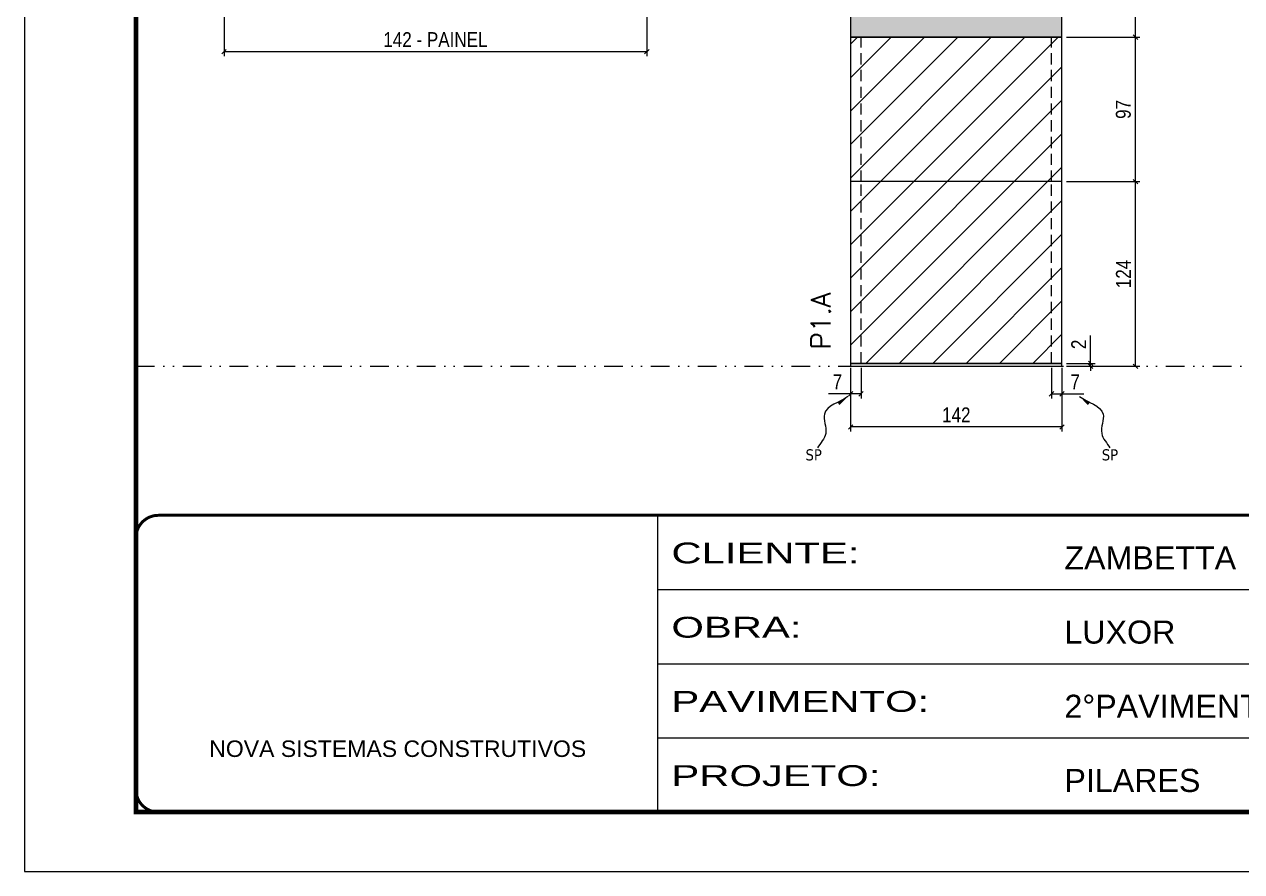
# Model space of a CAD drawing. Extents: x 14400 to 24104, y -21631 to 6985.
# Drawn here: x 16012 to 16830, y 4786 to 5355 of the extents above; entities that cross this region are included whole.
import ezdxf

# ---------------------------------------------------------------- set-up
doc = ezdxf.new("R2010")
doc.units = 0
for name, pattern in [('CONTINUO', [0]), ('DASHED', [0.75, 0.5, -0.25]), ('DIVIDE2', [0.625, 0.25, -0.125, 0, -0.125, 0, -0.125]), ('HIDDEN', [0.375, 0.25, -0.125])]:
    doc.linetypes.add(name, pattern=pattern)
for name, color, linetype in [('COTA', 241, 'Continuous'), ('Nível', 160, 'Continuous'), ('Painéis', 200, 'Continuous'), ('SARR_2.2x7', 40, 'Continuous'), ('texto', 7, 'Continuous')]:
    doc.layers.add(name, color=color, linetype=linetype)
for name, color, linetype, lineweight in [('Folhas', 255, 'Continuous', 9), ('Hachura', 251, 'Continuous', 9), ('SARRAFO DE PRESSAO', 251, 'DASHED', 9), ('Texto Seção', 7, 'Continuous', 15)]:
    doc.layers.add(name, color=color, linetype=linetype, lineweight=lineweight)
doc.styles.add('ARIAL', font='arial.ttf')
doc.styles.add('COTA TECNICA', font='techl___.ttf', dxfattribs={"height": 10})
doc.styles.add('COTA TECNICA 2X', font='techl___.ttf', dxfattribs={"height": 10})
doc.styles.add('COTA TECNICA-50', font='techl___.ttf', dxfattribs={"height": 10})
doc.styles.add('REGUA-120', font='ROMANS.shx', dxfattribs={"height": 15})
doc.styles.get("Standard").update_dxf_attribs({"font": 'arial.ttf'})
doc.styles.add('Tecnologia', font='')
doc.styles.get('Tecnologia').set_extended_font_data('Forgotten Futurist')
doc.dimstyles.new('COTA PAINEL-50', dxfattribs={"dimtxt": 10, "dimasz": 3, "dimexe": 3, "dimexo": 3, "dimgap": 3, "dimtad": 1, "dimdec": 1, "dimzin": 12, "dimdsep": 46, "dimtxsty": 'COTA TECNICA-50', "dimblk1": 'OBLIQUE', "dimblk2": 'OBLIQUE', "dimsah": 1, "dimcen": 0.9, "dimclrd": 4, "dimclre": 4, "dimclrt": 240, "dimadec": 1, "dimazin": 3, "dimtfac": 1, "dimtdec": 1, "dimtmove": 0, "dimatfit": 3, "dimfxl": 1, "dimtolj": 1, "dimtzin": 12, "dimarcsym": 0})
doc.dimstyles.new('PAINEL', dxfattribs={"dimtxt": 10, "dimasz": 3, "dimexe": 3, "dimexo": 3, "dimgap": 3, "dimtad": 1, "dimdec": 1, "dimzin": 12, "dimdsep": 46, "dimtxsty": 'COTA TECNICA', "dimblk1": 'OBLIQUE', "dimblk2": 'OBLIQUE', "dimsah": 1, "dimcen": 0.9, "dimclrd": 4, "dimclre": 4, "dimclrt": 240, "dimadec": 1, "dimazin": 3, "dimtfac": 1, "dimtdec": 1, "dimtmove": 0, "dimatfit": 3, "dimfxl": 1, "dimtolj": 1, "dimtzin": 12, "dimarcsym": 0})
doc.dimstyles.new('SECAO PILAR', dxfattribs={"dimtxt": 10, "dimasz": 3, "dimexe": 3, "dimexo": 3, "dimgap": 3, "dimtad": 1, "dimdec": 1, "dimlfac": 0.5, "dimzin": 12, "dimdsep": 46, "dimtxsty": 'COTA TECNICA 2X', "dimblk1": 'OBLIQUE', "dimblk2": 'OBLIQUE', "dimsah": 1, "dimcen": 0.9, "dimclrd": 256, "dimclre": 256, "dimclrt": 256, "dimadec": 1, "dimazin": 3, "dimtfac": 1, "dimtdec": 1, "dimtmove": 0, "dimatfit": 3, "dimfxl": 1, "dimtolj": 1, "dimtzin": 12, "dimarcsym": 0})
doc.dimstyles.get("Standard").update_dxf_attribs({"dimtxt": 0.18, "dimasz": 0.18, "dimexe": 0.18, "dimexo": 0.0625, "dimgap": 0.09, "dimtad": 0, "dimtih": 1, "dimtoh": 1, "dimdec": 4, "dimzin": 0, "dimdsep": 46, "dimtxsty": 'Standard', "dimcen": 0.09, "dimadec": 0, "dimazin": 0, "dimtfac": 1, "dimtdec": 4, "dimtofl": 0, "dimtmove": 0, "dimatfit": 3, "dimfxl": 1, "dimtolj": 1, "dimtzin": 0, "dimarcsym": 0})

# ---------------------------------------------------------------- blocks, each defined once
blk = doc.blocks.new('9999999999')
at = {"color": 30, "linetype": 'CONTINUO'}
for p, q in [((98564.56, 34230.21), (98564.56, 34429.45)), ((98564.56, 34379.64), (99583.98, 34379.64)), ((98564.56, 34329.83), (99487.98, 34329.83)), ((98564.56, 34280.02), (99487.98, 34280.02))]:
    blk.add_line(p, q, dxfattribs=at)
at = {"color": 30, "linetype": 'CONTINUO', "const_width": 2}
blk.add_lwpolyline([(99583.98, 34230.21), (99583.98, 34414.45, 0.414214), (99568.98, 34429.45), (98228.98, 34429.45, 0.414214), (98213.98, 34414.45), (98213.98, 34245.21, 0.414214), (98228.98, 34230.21), (99583.98, 34230.21)], format="xyb", dxfattribs=at)
at = {"layer": 'Folhas'}
blk.add_lwpolyline([(98138.98, 34190.21), (99623.98, 34190.21), (99623.98, 35240.21), (98138.98, 35240.21)], close=True, dxfattribs=at)
at = {"layer": 'Folhas', "color": 30, "const_width": 3}
blk.add_lwpolyline([(98213.98, 34230.21), (99583.98, 34230.21), (99583.98, 35200.21), (98213.98, 35200.21)], close=True, dxfattribs=at)
at = {"color": 7, "linetype": 'Continuous', "ltscale": 5, "style": 'ARIAL'}
for s, height, p in [('ZAMBETTA', 15.483, (98837.68, 34393.13)), ('LUXOR', 15.483, (98837.68, 34343.32)), ('2°PAVIMENTO - 1°ETAPA', 15.4829, (98837.68, 34293.51)), ('NOVA SISTEMAS CONSTRUTIVOS', 11.0592, (98263.19, 34267.21)), ('PILARES', 15.483, (98837.68, 34243.7))]:
    blk.add_text(s, height=height, dxfattribs=at).set_placement(p)
at = {"layer": 'Folhas', "color": 7, "style": 'Tecnologia', "width": 1.5}
for s, p in [('CLIENTE:', (98573.65, 34397.17)), ('OBRA:', (98573.65, 34347.31)), ('PAVIMENTO:', (98573.65, 34297.5)), ('PROJETO:', (98573.65, 34247.69))]:
    blk.add_text(s, height=14, dxfattribs=at).set_placement(p)
blk = doc.blocks.new('_Oblique')
at = {"color": 0, "linetype": 'ByBlock', "lineweight": -2}
blk.add_line((-0.5, -0.5), (0.5, 0.5), dxfattribs=at)
blk = doc.blocks.new('*D601')
at = {"layer": 'COTA', "lineweight": -2, "transparency": 16777216}
for p, q in [((16146.11, 5421.91), (16146.11, 5333.74)), ((16430.11, 5421.95), (16430.11, 5333.74)), ((16146.11, 5336.74), (16430.11, 5336.74))]:
    blk.add_line(p, q, dxfattribs=at)
at = {"layer": 'Defpoints', "color": 0, "transparency": 16777216}
for p in [(16146.11, 5424.91), (16430.11, 5424.95), (16430.11, 5336.74)]:
    blk.add_point(p, dxfattribs=at)
at = {"layer": 'COTA', "lineweight": -2, "transparency": 16777216, "xscale": 3, "yscale": 3, "zscale": 3, "rotation": 180}
blk.add_blockref('_Oblique', (16146.11, 5336.74), dxfattribs=at)
at = {"layer": 'COTA', "lineweight": -2, "transparency": 16777216, "xscale": 3, "yscale": 3, "zscale": 3}
blk.add_blockref('_Oblique', (16430.11, 5336.74), dxfattribs=at)
at = {"layer": 'COTA', "transparency": 16777216, "insert": (16288.11, 5344.81), "char_height": 10, "attachment_point": 5, "style": 'COTA TECNICA 2X'}
blk.add_mtext('\\A1;142 - PAINEL', dxfattribs=at)
blk = doc.blocks.new('*D612')
at = {"layer": 'COTA', "color": 4, "lineweight": -2, "transparency": 16777216}
for p, q in [((16567.01, 5124.44), (16567.01, 5081.76)), ((16709.01, 5124.44), (16709.01, 5081.76)), ((16709.01, 5084.76), (16567.01, 5084.76))]:
    blk.add_line(p, q, dxfattribs=at)
at = {"layer": 'Defpoints', "color": 0, "transparency": 16777216}
for p in [(16567.01, 5127.44), (16709.01, 5127.44), (16567.01, 5084.76)]:
    blk.add_point(p, dxfattribs=at)
at = {"layer": 'COTA', "color": 4, "lineweight": -2, "transparency": 16777216, "xscale": 3, "yscale": 3, "zscale": 3, "rotation": 180}
blk.add_blockref('_Oblique', (16567.01, 5084.76), dxfattribs=at)
at = {"layer": 'COTA', "color": 4, "lineweight": -2, "transparency": 16777216, "xscale": 3, "yscale": 3, "zscale": 3}
blk.add_blockref('_Oblique', (16709.01, 5084.76), dxfattribs=at)
at = {"layer": 'COTA', "color": 240, "transparency": 16777216, "insert": (16638.01, 5092.83), "char_height": 10, "attachment_point": 5, "style": 'COTA TECNICA'}
blk.add_mtext('\\A1;142', dxfattribs=at)
blk = doc.blocks.new('*D613')
at = {"layer": 'COTA', "color": 4, "lineweight": -2, "transparency": 16777216}
for p, q in [((16702.01, 5124.44), (16702.01, 5103.93)), ((16709.01, 5122.44), (16709.01, 5103.93)), ((16702.01, 5106.93), (16709.01, 5106.93)), ((16709.01, 5106.93), (16723.74, 5106.93))]:
    blk.add_line(p, q, dxfattribs=at)
at = {"layer": 'Defpoints', "color": 0, "transparency": 16777216}
for p in [(16702.01, 5127.44), (16709.01, 5125.44), (16709.01, 5106.93)]:
    blk.add_point(p, dxfattribs=at)
at = {"layer": 'COTA', "color": 4, "lineweight": -2, "transparency": 16777216, "xscale": 3, "yscale": 3, "zscale": 3, "rotation": 180}
blk.add_blockref('_Oblique', (16702.01, 5106.93), dxfattribs=at)
at = {"layer": 'COTA', "color": 4, "lineweight": -2, "transparency": 16777216, "xscale": 3, "yscale": 3, "zscale": 3}
blk.add_blockref('_Oblique', (16709.01, 5106.93), dxfattribs=at)
at = {"layer": 'COTA', "color": 240, "transparency": 16777216, "insert": (16717.87, 5115), "char_height": 10, "attachment_point": 5, "style": 'COTA TECNICA-50'}
blk.add_mtext('\\A1;7', dxfattribs=at)
blk = doc.blocks.new('*D614')
at = {"layer": 'COTA', "color": 4, "lineweight": -2, "transparency": 16777216}
for p, q in [((16567.01, 5122.44), (16567.01, 5103.93)), ((16574.01, 5124.44), (16574.01, 5103.93)), ((16567.01, 5106.93), (16552.28, 5106.93)), ((16574.01, 5106.93), (16567.01, 5106.93))]:
    blk.add_line(p, q, dxfattribs=at)
at = {"layer": 'Defpoints', "color": 0, "transparency": 16777216}
for p in [(16574.01, 5127.44), (16567.01, 5125.44), (16567.01, 5106.93)]:
    blk.add_point(p, dxfattribs=at)
at = {"layer": 'COTA', "color": 4, "lineweight": -2, "transparency": 16777216, "xscale": 3, "yscale": 3, "zscale": 3, "rotation": 180}
blk.add_blockref('_Oblique', (16567.01, 5106.93), dxfattribs=at)
at = {"layer": 'COTA', "color": 4, "lineweight": -2, "transparency": 16777216, "xscale": 3, "yscale": 3, "zscale": 3}
blk.add_blockref('_Oblique', (16574.01, 5106.93), dxfattribs=at)
at = {"layer": 'COTA', "color": 240, "transparency": 16777216, "insert": (16558.14, 5115), "char_height": 10, "attachment_point": 5, "style": 'COTA TECNICA-50'}
blk.add_mtext('\\A1;7', dxfattribs=at)
blk = doc.blocks.new('*D621')
at = {"layer": 'COTA', "color": 4, "linetype": 'ByBlock', "lineweight": -2, "transparency": 16777216}
for p, q in [((16712.01, 5249.44), (16761.37, 5249.44)), ((16758.37, 5125.44), (16758.37, 5249.44)), ((16712.01, 5125.44), (16761.37, 5125.44))]:
    blk.add_line(p, q, dxfattribs=at)
at = {"layer": 'Defpoints', "color": 0, "linetype": 'ByBlock', "transparency": 16777216}
for p in [(16709.01, 5249.44), (16758.37, 5249.44), (16709.01, 5125.44)]:
    blk.add_point(p, dxfattribs=at)
at = {"layer": 'COTA', "color": 4, "linetype": 'ByBlock', "lineweight": -2, "transparency": 16777216, "xscale": 3, "yscale": 3, "zscale": 3}
for p, rotation in [((16758.37, 5249.44), 90), ((16758.37, 5125.44), 270)]:
    blk.add_blockref('_Oblique', p, dxfattribs=dict(at, rotation=rotation))
at = {"layer": 'COTA', "color": 240, "linetype": 'ByBlock', "transparency": 16777216, "insert": (16750.3, 5187.44), "char_height": 10, "attachment_point": 5, "rotation": 90, "style": 'COTA TECNICA'}
blk.add_mtext('\\A1;124', dxfattribs=at)
blk = doc.blocks.new('*D615')
at = {"layer": 'COTA', "color": 4, "lineweight": -2, "transparency": 16777216}
for p, q in [((16728.26, 5127.44), (16728.26, 5146.24)), ((16712.01, 5127.44), (16731.26, 5127.44)), ((16728.26, 5125.44), (16728.26, 5127.44)), ((16712.01, 5125.44), (16731.26, 5125.44)), ((16728.26, 5125.44), (16728.26, 5122.44))]:
    blk.add_line(p, q, dxfattribs=at)
at = {"layer": 'Defpoints', "color": 0, "transparency": 16777216}
for p in [(16709.01, 5127.44), (16709.01, 5125.44), (16728.26, 5125.44)]:
    blk.add_point(p, dxfattribs=at)
at = {"layer": 'COTA', "color": 4, "lineweight": -2, "transparency": 16777216, "xscale": 3, "yscale": 3, "zscale": 3}
for p, rotation in [((16728.26, 5127.44), 270), ((16728.26, 5125.44), 90)]:
    blk.add_blockref('_Oblique', p, dxfattribs=dict(at, rotation=rotation))
at = {"layer": 'COTA', "color": 240, "transparency": 16777216, "insert": (16720.26, 5140.18), "char_height": 10, "attachment_point": 5, "rotation": 90, "style": 'COTA TECNICA-50'}
blk.add_mtext('\\A1;2', dxfattribs=at)
blk = doc.blocks.new('*D622')
at = {"layer": 'COTA', "color": 4, "linetype": 'ByBlock', "lineweight": -2, "transparency": 16777216}
for p, q in [((16712.01, 5249.44), (16761.37, 5249.44)), ((16758.37, 5125.44), (16758.37, 5249.44)), ((16712.01, 5125.44), (16761.37, 5125.44))]:
    blk.add_line(p, q, dxfattribs=at)
at = {"layer": 'Defpoints', "color": 0, "linetype": 'ByBlock', "transparency": 16777216}
for p in [(16709.01, 5249.44), (16758.37, 5249.44), (16709.01, 5125.44)]:
    blk.add_point(p, dxfattribs=at)
at = {"layer": 'COTA', "color": 4, "linetype": 'ByBlock', "lineweight": -2, "transparency": 16777216, "xscale": 3, "yscale": 3, "zscale": 3}
for p, rotation in [((16758.37, 5249.44), 90), ((16758.37, 5125.44), 270)]:
    blk.add_blockref('_Oblique', p, dxfattribs=dict(at, rotation=rotation))
at = {"layer": 'COTA', "color": 240, "linetype": 'ByBlock', "transparency": 16777216, "insert": (16750.3, 5187.44), "char_height": 10, "attachment_point": 5, "rotation": 90, "style": 'COTA TECNICA'}
blk.add_mtext('\\A1;124', dxfattribs=at)
blk = doc.blocks.new('*D623')
at = {"layer": 'COTA', "color": 4, "lineweight": -2, "transparency": 16777216}
for p, q in [((16712.01, 5346.44), (16761.37, 5346.44)), ((16758.37, 5249.44), (16758.37, 5346.44)), ((16712.01, 5249.44), (16761.37, 5249.44))]:
    blk.add_line(p, q, dxfattribs=at)
at = {"layer": 'Defpoints', "color": 0, "transparency": 16777216}
for p in [(16709.01, 5346.44), (16758.37, 5346.44), (16709.01, 5249.44)]:
    blk.add_point(p, dxfattribs=at)
at = {"layer": 'COTA', "color": 4, "lineweight": -2, "transparency": 16777216, "xscale": 3, "yscale": 3, "zscale": 3}
for p, rotation in [((16758.37, 5346.44), 90), ((16758.37, 5249.44), 270)]:
    blk.add_blockref('_Oblique', p, dxfattribs=dict(at, rotation=rotation))
at = {"layer": 'COTA', "color": 240, "transparency": 16777216, "insert": (16750.27, 5297.94), "char_height": 10, "attachment_point": 5, "rotation": 90, "style": 'COTA TECNICA'}
blk.add_mtext('\\A1;97', dxfattribs=at)
blk = doc.blocks.new('*D624')
at = {"layer": 'COTA', "color": 4, "lineweight": -2, "transparency": 16777216}
for p, q in [((16712.01, 5413.44), (16761.37, 5413.44)), ((16758.37, 5346.44), (16758.37, 5413.44)), ((16712.01, 5346.44), (16761.37, 5346.44))]:
    blk.add_line(p, q, dxfattribs=at)
at = {"layer": 'Defpoints', "color": 0, "transparency": 16777216}
for p in [(16709.01, 5413.44), (16758.37, 5413.44), (16709.01, 5346.44)]:
    blk.add_point(p, dxfattribs=at)
at = {"layer": 'COTA', "color": 4, "lineweight": -2, "transparency": 16777216, "xscale": 3, "yscale": 3, "zscale": 3}
for p, rotation in [((16758.37, 5413.44), 90), ((16758.37, 5346.44), 270)]:
    blk.add_blockref('_Oblique', p, dxfattribs=dict(at, rotation=rotation))
at = {"layer": 'COTA', "color": 240, "transparency": 16777216, "insert": (16750.27, 5379.94), "char_height": 10, "attachment_point": 5, "rotation": 90, "style": 'COTA TECNICA'}
blk.add_mtext('\\A1;67', dxfattribs=at)

msp = doc.modelspace()

# ---------------------------------------------------------------- hatches: boundary and pattern name
at = {"layer": 'COTA'}
h = msp.add_hatch(dxfattribs=at)
h.set_pattern_fill('AR-CONC', color=256, scale=0.03)
h.set_pattern_definition([(50, (-7, -28), (5.4655401, -0.4781726), [0.5715, -6.2865]), (355, (-7, -28), (-1.0573026, 5.7317054), [0.4572, -5.0292175]), (100.451445, (-6.5445, -28.04), (4.4082374, 5.2535326), [0.4857003, -5.3427073]), (46.1842, (-7, -26.476), (8.1323712, -1.2612698), [0.85725, -9.42975]), (96.63556, (-6.322, -26.581), (7.122124, 7.4227837), [0.7285507, -8.0140682]), (351.18415, (-7, -26.476), (7.122124, 7.4227837), [0.685799, -7.543792]), (21, (-6.238, -26.857), (4.5484317, -3.067956), [0.5715, -6.2865]), (326, (-6.238, -26.857), (1.8540609, 5.525639), [0.4572, -5.0292]), (71.451445, (-5.859, -27.1127), (6.4024926, 2.457683), [0.4857003, -5.3426981]), (37.5, (-7, -28), (0.0926581, 2.53665117), [0, -4.96824, 0, -5.1054, 0, -5.04825]), (7.5, (-7, -28), (2.00458988, 3.00541724), [0, -2.91084, 0, -4.85394, 0, -1.92405]), (327.5, (-8.6993, -28), (4.06771786, -0.17186232), [0, -1.905, 0, -5.9436, 0, -7.8867]), (317.5, (-9.4613, -28), (4.44387544, 0.7627947), [0, -2.4765, 0, -3.94716, 0, -5.6007])])
h.paths.add_polyline_path([(16709.01, 5413.44), (16567.01, 5413.44), (16567.01, 5346.44), (16709.01, 5346.44)])
at = {"layer": 'Hachura', "linetype": 'ByBlock'}
h = msp.add_hatch(dxfattribs=at)
h.set_pattern_fill('ANSI31', color=256, scale=5)
h.paths.add_polyline_path([(16709.01, 5346.44), (16567.01, 5346.44), (16567.01, 5249.44), (16709.01, 5249.44)])
h.paths.add_polyline_path([(16709.01, 5249.44), (16567.01, 5249.44), (16567.01, 5127.44), (16709.01, 5127.44)])
h.paths.add_polyline_path([(17005.14, 5249.44), (16863.14, 5249.44), (16863.14, 5127.44), (17005.14, 5127.44)])
h.paths.add_polyline_path([(17005.14, 5275.44), (16863.14, 5275.44), (16863.14, 5249.44), (17005.14, 5249.44)])
h.paths.add_polyline_path([(17005.14, 5346.44), (16976.14, 5346.44), (16976.14, 5397.44), (16863.14, 5397.44), (16863.14, 5275.44), (17005.14, 5275.44)])

# ---------------------------------------------------------------- linework, layer by layer
at = {"layer": 'COTA'}
msp.add_lwpolyline([(16567.01, 5346.44), (16709.01, 5346.44), (16709.01, 5413.44), (16567.01, 5413.44)], close=True, dxfattribs=at)
at = {"layer": 'Nível', "color": 4, "linetype": 'DIVIDE2', "ltscale": 50}
msp.add_line((16086.97, 5125.44), (17456.97, 5125.44), dxfattribs=at)
at = {"layer": 'Painéis'}
for p, q in [((16567.01, 5346.44), (16567.01, 5127.44)), ((16709.01, 5346.44), (16567.01, 5346.44)), ((16709.01, 5127.44), (16709.01, 5346.44)), ((16709.01, 5249.44), (16567.01, 5249.44)), ((16567.01, 5127.44), (16709.01, 5127.44))]:
    msp.add_line(p, q, dxfattribs=at)
msp.add_lwpolyline([(16709.01, 5127.44), (16567.01, 5127.44), (16567.01, 5125.44), (16709.01, 5125.44)], close=True, dxfattribs=at)
at = {"layer": 'SARR_2.2x7', "linetype": 'HIDDEN', "ltscale": 30}
for p, q in [((16574.01, 5249.44), (16574.01, 5346.44)), ((16702.01, 5249.44), (16702.01, 5346.44)), ((16574.01, 5127.44), (16574.01, 5249.44)), ((16702.01, 5127.44), (16702.01, 5249.44))]:
    msp.add_line(p, q, dxfattribs=at)

# ---------------------------------------------------------------- block references
at = {"layer": 'SARRAFO DE PRESSAO', "color": 6, "linetype": 'ByBlock'}
msp.add_blockref('9999999999', (-82127.01, -29404.05), dxfattribs=at)

# ---------------------------------------------------------------- texts
at = {"layer": 'texto', "color": 0, "char_height": 7.5, "attachment_point": 5}
for insert in [(16542.23, 5065.94), (16741.25, 5065.94)]:
    msp.add_mtext('{\\fTahoma|b0|i0|c0|p34;\\C4;SP}', dxfattribs=dict(at, insert=insert))
at = {"layer": 'Texto Seção', "insert": (16553.54, 5136.69), "char_height": 13, "width": 285.3299, "attachment_point": 7, "rotation": 90, "style": 'REGUA-120'}
msp.add_mtext('\\pt26;P1.A', dxfattribs=at)

# ---------------------------------------------------------------- dimensions: what is measured, and where the dimension line sits
at = {"layer": 'COTA'}
dim = msp.add_linear_dim(base=(16430.11, 5336.74), p1=(16146.11, 5424.91), p2=(16430.11, 5424.95), text='<> - PAINEL', dimstyle='SECAO PILAR', dxfattribs=at)
dim.commit()
dim.dimension.update_dxf_attribs({"geometry": '*D601', "text_midpoint": (16288.11, 5344.81)})
for base, p1, p2, angle, dimstyle, picture, middle in [((16758.37, 5413.44), (16709.01, 5346.44), (16709.01, 5413.44), 90, 'PAINEL', '*D624', (16750.27, 5379.94)), ((16758.37, 5346.44), (16709.01, 5249.44), (16709.01, 5346.44), 90, 'PAINEL', '*D623', (16750.27, 5297.94)), ((16567.01, 5106.93), (16574.01, 5127.44), (16567.01, 5125.44), 180, 'COTA PAINEL-50', '*D614', (16558.14, 5115))]:
    dim = msp.add_linear_dim(base=base, p1=p1, p2=p2, angle=angle, dimstyle=dimstyle, dxfattribs=at)
    dim.commit()
    dim.dimension.update_dxf_attribs({"geometry": picture, "text_midpoint": middle})
at = {"layer": 'COTA', "linetype": 'ByBlock'}
for picture in ['*D621', '*D622']:
    dim = msp.add_aligned_dim(p1=(16709.01, 5125.44), p2=(16709.01, 5249.44), distance=-49.37, dimstyle='PAINEL', dxfattribs=at)
    dim.commit()
    dim.dimension.update_dxf_attribs({"geometry": picture, "text_midpoint": (16750.3, 5187.44)})
at = {"layer": 'COTA'}
dim = msp.add_linear_dim(base=(16728.26, 5125.44), p1=(16709.01, 5127.44), p2=(16709.01, 5125.44), angle=90, dimstyle='COTA PAINEL-50', dxfattribs=at)
dim.commit()
dim.dimension.update_dxf_attribs({"geometry": '*D615', "text_midpoint": (16728.26, 5140.18), "dimtype": 160})
dim = msp.add_linear_dim(base=(16567.01, 5084.76), p1=(16709.01, 5127.44), p2=(16567.01, 5127.44), angle=180, dimstyle='PAINEL', override={"dimarcsym": 2}, dxfattribs=at)
dim.commit()
dim.dimension.update_dxf_attribs({"geometry": '*D612', "text_midpoint": (16638.01, 5092.83)})
dim = msp.add_linear_dim(base=(16709.01, 5106.93), p1=(16702.01, 5127.44), p2=(16709.01, 5125.44), dimstyle='COTA PAINEL-50', dxfattribs=at)
dim.commit()
dim.dimension.update_dxf_attribs({"geometry": '*D613', "text_midpoint": (16717.87, 5115)})

# ---------------------------------------------------------------- leaders
at = {"layer": 'COTA', "path_type": 1}
for points in [[(16565.18, 5105.25), (16549.39, 5093.42), (16550.32, 5080.41), (16544.76, 5070.63)], [(16720.83, 5105.25), (16736.62, 5093.42), (16735.7, 5080.41), (16741.25, 5070.63)]]:
    msp.add_leader(points, dimstyle='Standard', override={"dimasz": 8}, dxfattribs=at)

doc.saveas('drawing.dxf')
